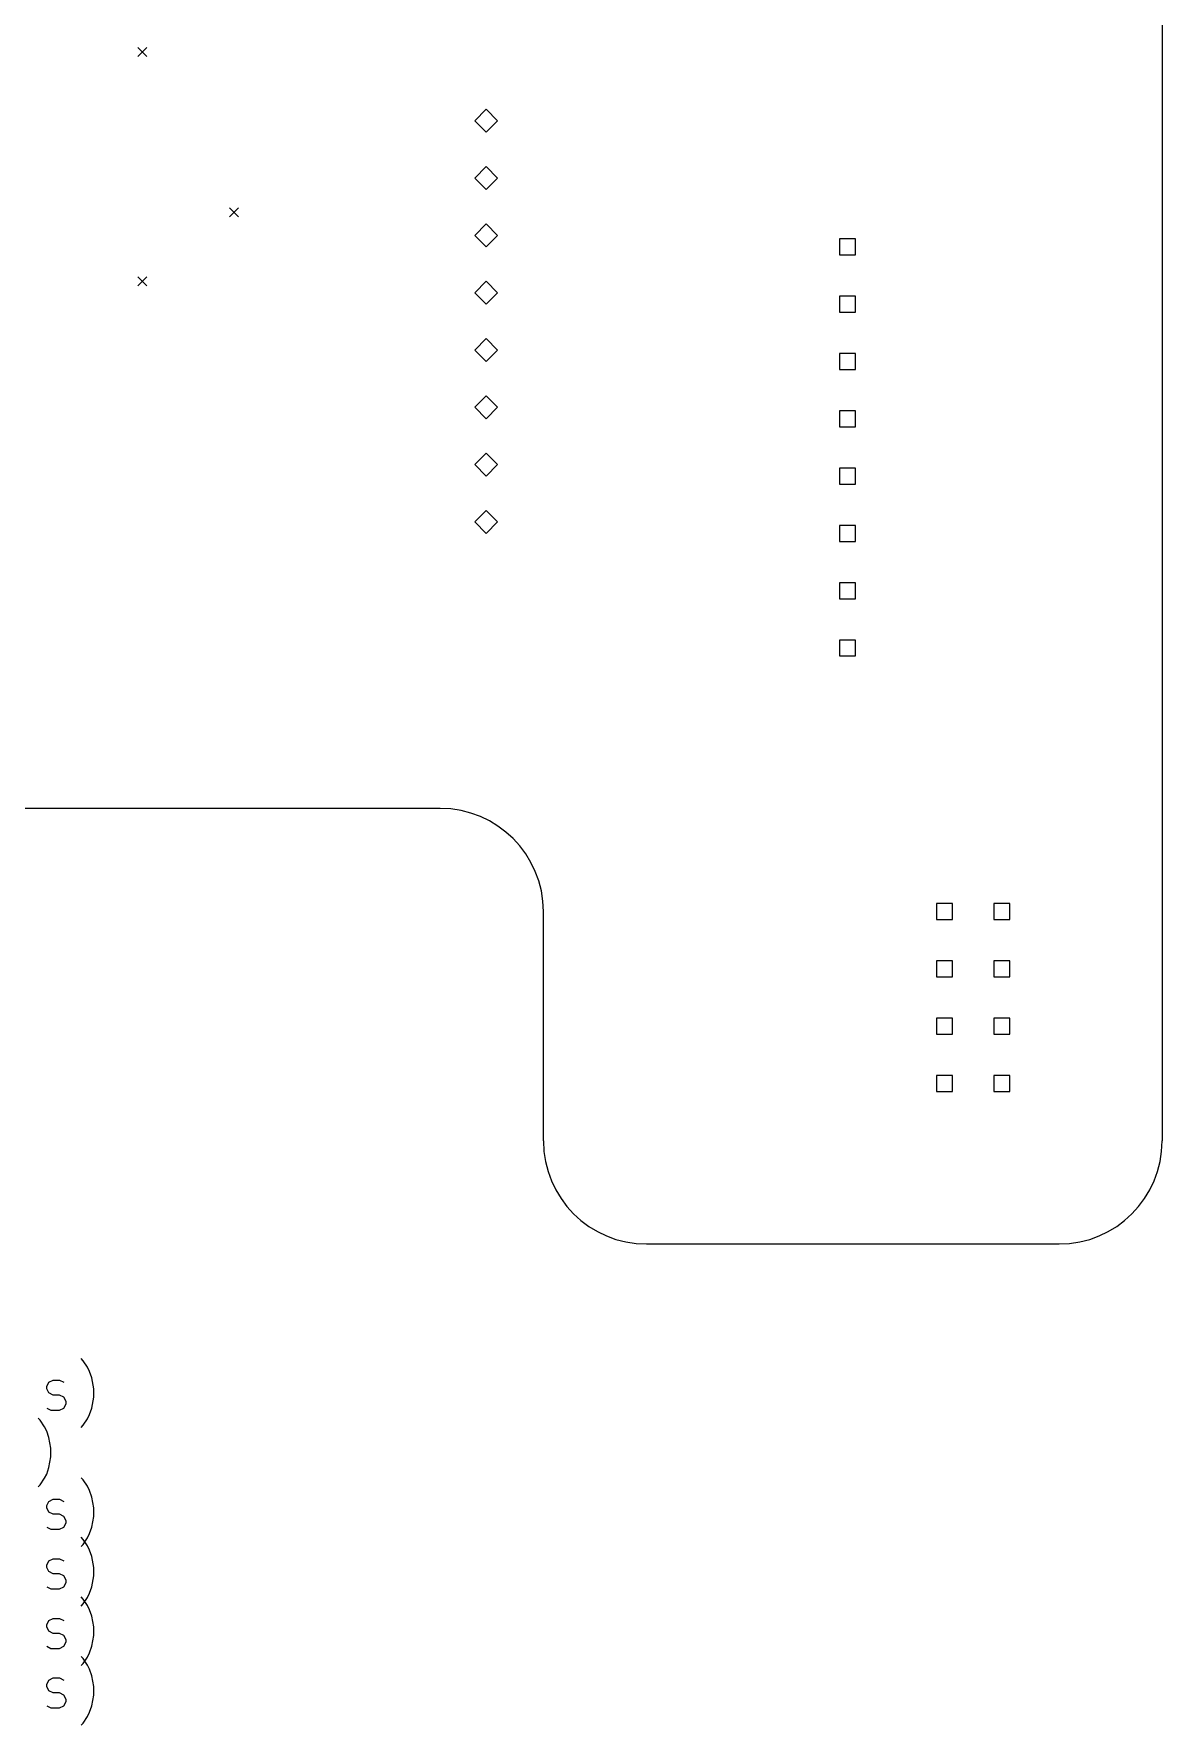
# Model space of a CAD drawing. Extents: x 101 to 200, y -172 to -22.
# Drawn here: x 150.2 to 200.3, y -172.3 to -97.3 of the extents above; entities that cross this region are included whole.
import ezdxf

# ---------------------------------------------------------------- set-up
doc = ezdxf.new("R2010")
doc.units = 0
doc.layers.add('BLACK', color=7, linetype='CONTINUOUS')

msp = doc.modelspace()

# ---------------------------------------------------------------- linework, layer by layer
at = {"layer": 'BLACK', "linetype": 'CONTINUOUS'}
for p, q in [((200.263, -68.671), (200.263, -146.395)), ((154.851, -97.935), (155.251, -98.335)), ((155.251, -97.935), (154.851, -98.335)), ((170.291, -100.675), (169.783, -101.183)), ((169.783, -101.183), (170.291, -101.691)), ((170.799, -101.183), (170.291, -100.675)), ((170.291, -101.691), (170.799, -101.183)), ((170.291, -103.215), (169.783, -103.723)), ((170.799, -103.723), (170.291, -103.215)), ((169.783, -103.723), (170.291, -104.231)), ((170.291, -104.231), (170.799, -103.723)), ((158.915, -105.047), (159.315, -105.447)), ((159.315, -105.047), (158.915, -105.447)), ((170.291, -105.755), (169.783, -106.263)), ((169.783, -106.263), (170.291, -106.771)), ((170.799, -106.263), (170.291, -105.755)), ((170.291, -106.771), (170.799, -106.263)), ((186.662, -106.417), (185.954, -106.417)), ((185.954, -106.417), (185.954, -107.125)), ((186.662, -107.125), (186.662, -106.417)), ((185.954, -107.125), (186.662, -107.125)), ((154.851, -108.095), (155.251, -108.495)), ((155.251, -108.095), (154.851, -108.495)), ((170.291, -108.295), (169.783, -108.803)), ((170.799, -108.803), (170.291, -108.295)), ((169.783, -108.803), (170.291, -109.311)), ((170.291, -109.311), (170.799, -108.803)), ((186.662, -108.957), (185.954, -108.957)), ((185.954, -108.957), (185.954, -109.665)), ((186.662, -109.665), (186.662, -108.957)), ((185.954, -109.665), (186.662, -109.665)), ((170.291, -110.835), (169.783, -111.343)), ((170.799, -111.343), (170.291, -110.835)), ((169.783, -111.343), (170.291, -111.851)), ((170.291, -111.851), (170.799, -111.343)), ((186.662, -111.497), (185.954, -111.497)), ((185.954, -111.497), (185.954, -112.205)), ((186.662, -112.205), (186.662, -111.497)), ((185.954, -112.205), (186.662, -112.205)), ((170.291, -113.375), (169.783, -113.883)), ((169.783, -113.883), (170.291, -114.391)), ((170.799, -113.883), (170.291, -113.375)), ((170.291, -114.391), (170.799, -113.883)), ((186.662, -114.037), (185.954, -114.037)), ((185.954, -114.037), (185.954, -114.745)), ((186.662, -114.745), (186.662, -114.037)), ((185.954, -114.745), (186.662, -114.745)), ((170.291, -115.915), (169.783, -116.423)), ((170.799, -116.423), (170.291, -115.915)), ((169.783, -116.423), (170.291, -116.931)), ((170.291, -116.931), (170.799, -116.423)), ((186.662, -116.577), (185.954, -116.577)), ((185.954, -116.577), (185.954, -117.285)), ((186.662, -117.285), (186.662, -116.577)), ((185.954, -117.285), (186.662, -117.285)), ((170.291, -118.455), (169.783, -118.963)), ((169.783, -118.963), (170.291, -119.471)), ((170.799, -118.963), (170.291, -118.455)), ((170.291, -119.471), (170.799, -118.963)), ((186.662, -119.117), (185.954, -119.117)), ((185.954, -119.117), (185.954, -119.825)), ((186.662, -119.825), (186.662, -119.117)), ((185.954, -119.825), (186.662, -119.825)), ((186.662, -121.657), (185.954, -121.657)), ((185.954, -121.657), (185.954, -122.365)), ((186.662, -122.365), (186.662, -121.657)), ((185.954, -122.365), (186.662, -122.365)), ((186.662, -124.197), (185.954, -124.197)), ((185.954, -124.197), (185.954, -124.905)), ((186.662, -124.905), (186.662, -124.197)), ((185.954, -124.905), (186.662, -124.905)), ((168.259, -131.663), (130.852, -131.663)), ((172.831, -146.395), (172.831, -136.235)), ((190.965, -135.881), (190.257, -135.881)), ((190.257, -135.881), (190.257, -136.589)), ((190.965, -136.589), (190.965, -135.881)), ((193.505, -135.881), (192.797, -135.881)), ((192.797, -135.881), (192.797, -136.589)), ((193.505, -136.589), (193.505, -135.881)), ((190.257, -136.589), (190.965, -136.589)), ((192.797, -136.589), (193.505, -136.589)), ((190.965, -138.421), (190.257, -138.421)), ((190.257, -138.421), (190.257, -139.129)), ((190.965, -139.129), (190.965, -138.421)), ((193.505, -138.421), (192.797, -138.421)), ((192.797, -138.421), (192.797, -139.129)), ((193.505, -139.129), (193.505, -138.421)), ((190.257, -139.129), (190.965, -139.129)), ((192.797, -139.129), (193.505, -139.129)), ((190.965, -140.961), (190.257, -140.961)), ((190.257, -140.961), (190.257, -141.669)), ((190.257, -141.669), (190.965, -141.669)), ((190.965, -141.669), (190.965, -140.961)), ((193.505, -140.961), (192.797, -140.961)), ((192.797, -140.961), (192.797, -141.669)), ((192.797, -141.669), (193.505, -141.669)), ((193.505, -141.669), (193.505, -140.961)), ((190.965, -143.501), (190.257, -143.501)), ((190.257, -143.501), (190.257, -144.209)), ((190.965, -144.209), (190.965, -143.501)), ((193.505, -143.501), (192.797, -143.501)), ((192.797, -143.501), (192.797, -144.209)), ((193.505, -144.209), (193.505, -143.501)), ((190.257, -144.209), (190.965, -144.209)), ((192.797, -144.209), (193.505, -144.209)), ((177.403, -150.967), (195.691, -150.967)), ((152.428, -156.143), (152.332, -156.047)), ((152.618, -156.428), (152.428, -156.143)), ((152.713, -156.619), (152.618, -156.428)), ((152.809, -156.905), (152.713, -156.619)), ((150.809, -157.285), (150.904, -157.095)), ((150.809, -157.381), (150.809, -157.285)), ((150.904, -157.571), (150.809, -157.381)), ((150.904, -157.095), (151.094, -157)), ((151.094, -157), (151.38, -157)), ((151.38, -157), (151.57, -157.095)), ((152.904, -157.381), (152.809, -156.905)), ((152.904, -157.762), (152.904, -157.381)), ((151.094, -157.666), (150.904, -157.571)), ((151.38, -157.666), (151.094, -157.666)), ((151.57, -157.762), (151.38, -157.666)), ((151.666, -157.952), (151.57, -157.762)), ((151.57, -158.238), (151.666, -158.047)), ((151.666, -158.047), (151.666, -157.952)), ((152.809, -158.238), (152.904, -157.762)), ((150.523, -158.783), (150.428, -158.687)), ((150.713, -159.068), (150.523, -158.783)), ((150.809, -158.238), (150.999, -158.333)), ((150.999, -158.333), (151.38, -158.333)), ((151.38, -158.333), (151.57, -158.238)), ((152.428, -159), (152.618, -158.714)), ((152.618, -158.714), (152.713, -158.524)), ((152.713, -158.524), (152.809, -158.238)), ((150.809, -159.259), (150.713, -159.068)), ((150.904, -159.545), (150.809, -159.259)), ((150.999, -160.021), (150.904, -159.545)), ((152.332, -159.095), (152.428, -159)), ((150.904, -160.878), (150.999, -160.402)), ((150.999, -160.402), (150.999, -160.021)), ((150.713, -161.354), (150.809, -161.164)), ((150.809, -161.164), (150.904, -160.878)), ((150.428, -161.735), (150.523, -161.64)), ((150.523, -161.64), (150.713, -161.354)), ((152.428, -161.423), (152.332, -161.327)), ((152.618, -161.708), (152.428, -161.423)), ((152.713, -161.899), (152.618, -161.708)), ((152.809, -162.185), (152.713, -161.899)), ((150.809, -162.565), (150.904, -162.375)), ((150.809, -162.661), (150.809, -162.565)), ((150.904, -162.851), (150.809, -162.661)), ((150.904, -162.375), (151.094, -162.28)), ((151.094, -162.28), (151.38, -162.28)), ((151.38, -162.28), (151.57, -162.375)), ((152.904, -162.661), (152.809, -162.185)), ((152.904, -163.042), (152.904, -162.661)), ((151.094, -162.946), (150.904, -162.851)), ((151.38, -162.946), (151.094, -162.946)), ((151.57, -163.042), (151.38, -162.946)), ((151.666, -163.232), (151.57, -163.042)), ((151.57, -163.518), (151.666, -163.327)), ((151.666, -163.327), (151.666, -163.232)), ((152.809, -163.518), (152.904, -163.042)), ((150.809, -163.518), (150.999, -163.613)), ((150.999, -163.613), (151.38, -163.613)), ((151.38, -163.613), (151.57, -163.518)), ((152.428, -164.063), (152.332, -163.967)), ((152.428, -164.28), (152.618, -163.994)), ((152.618, -164.348), (152.428, -164.063)), ((152.618, -163.994), (152.713, -163.804)), ((152.713, -163.804), (152.809, -163.518)), ((150.904, -165.015), (151.094, -164.92)), ((151.094, -164.92), (151.38, -164.92)), ((151.38, -164.92), (151.57, -165.015)), ((152.332, -164.375), (152.428, -164.28)), ((152.713, -164.539), (152.618, -164.348)), ((152.809, -164.825), (152.713, -164.539)), ((152.904, -165.301), (152.809, -164.825)), ((150.809, -165.205), (150.904, -165.015)), ((150.809, -165.301), (150.809, -165.205)), ((150.904, -165.491), (150.809, -165.301)), ((151.094, -165.586), (150.904, -165.491)), ((151.38, -165.586), (151.094, -165.586)), ((151.57, -165.682), (151.38, -165.586)), ((152.904, -165.682), (152.904, -165.301)), ((150.809, -166.158), (150.999, -166.253)), ((150.999, -166.253), (151.38, -166.253)), ((151.38, -166.253), (151.57, -166.158)), ((151.666, -165.872), (151.57, -165.682)), ((151.57, -166.158), (151.666, -165.967)), ((151.666, -165.967), (151.666, -165.872)), ((152.713, -166.444), (152.809, -166.158)), ((152.809, -166.158), (152.904, -165.682)), ((152.428, -166.703), (152.332, -166.607)), ((152.332, -167.015), (152.428, -166.92)), ((152.428, -166.92), (152.618, -166.634)), ((152.618, -166.988), (152.428, -166.703)), ((152.618, -166.634), (152.713, -166.444)), ((152.713, -167.179), (152.618, -166.988)), ((150.809, -167.845), (150.904, -167.655)), ((150.809, -167.941), (150.809, -167.845)), ((150.904, -167.655), (151.094, -167.56)), ((151.094, -167.56), (151.38, -167.56)), ((151.38, -167.56), (151.57, -167.655)), ((152.809, -167.465), (152.713, -167.179)), ((152.904, -167.941), (152.809, -167.465)), ((150.904, -168.131), (150.809, -167.941)), ((151.094, -168.226), (150.904, -168.131)), ((151.38, -168.226), (151.094, -168.226)), ((151.57, -168.322), (151.38, -168.226)), ((151.666, -168.512), (151.57, -168.322)), ((151.57, -168.798), (151.666, -168.607)), ((151.666, -168.607), (151.666, -168.512)), ((152.809, -168.798), (152.904, -168.322)), ((152.904, -168.322), (152.904, -167.941)), ((150.809, -168.798), (150.999, -168.893)), ((150.999, -168.893), (151.38, -168.893)), ((151.38, -168.893), (151.57, -168.798)), ((152.428, -169.343), (152.332, -169.247)), ((152.428, -169.56), (152.618, -169.274)), ((152.618, -169.628), (152.428, -169.343)), ((152.618, -169.274), (152.713, -169.084)), ((152.713, -169.084), (152.809, -168.798)), ((152.332, -169.655), (152.428, -169.56)), ((152.713, -169.819), (152.618, -169.628)), ((152.809, -170.105), (152.713, -169.819)), ((152.904, -170.581), (152.809, -170.105)), ((150.809, -170.485), (150.904, -170.295)), ((150.809, -170.581), (150.809, -170.485)), ((150.904, -170.771), (150.809, -170.581)), ((150.904, -170.295), (151.094, -170.2)), ((151.094, -170.866), (150.904, -170.771)), ((151.094, -170.2), (151.38, -170.2)), ((151.38, -170.866), (151.094, -170.866)), ((151.38, -170.2), (151.57, -170.295)), ((151.57, -170.962), (151.38, -170.866)), ((152.904, -170.962), (152.904, -170.581)), ((150.809, -171.438), (150.999, -171.533)), ((150.999, -171.533), (151.38, -171.533)), ((151.38, -171.533), (151.57, -171.438)), ((151.666, -171.152), (151.57, -170.962)), ((151.57, -171.438), (151.666, -171.247)), ((151.666, -171.247), (151.666, -171.152)), ((152.713, -171.724), (152.809, -171.438)), ((152.809, -171.438), (152.904, -170.962)), ((152.332, -172.295), (152.428, -172.2)), ((152.428, -172.2), (152.618, -171.914)), ((152.618, -171.914), (152.713, -171.724))]:
    msp.add_line(p, q, dxfattribs=at)
at = {"layer": 'BLACK'}
for centre, start, end in [((168.259, -136.235), 0, 90), ((177.403, -146.395), -180, -90), ((195.691, -146.395), -90, 0)]:
    msp.add_arc(centre, 4.572, start, end, dxfattribs=at)

doc.saveas('drawing.dxf')
